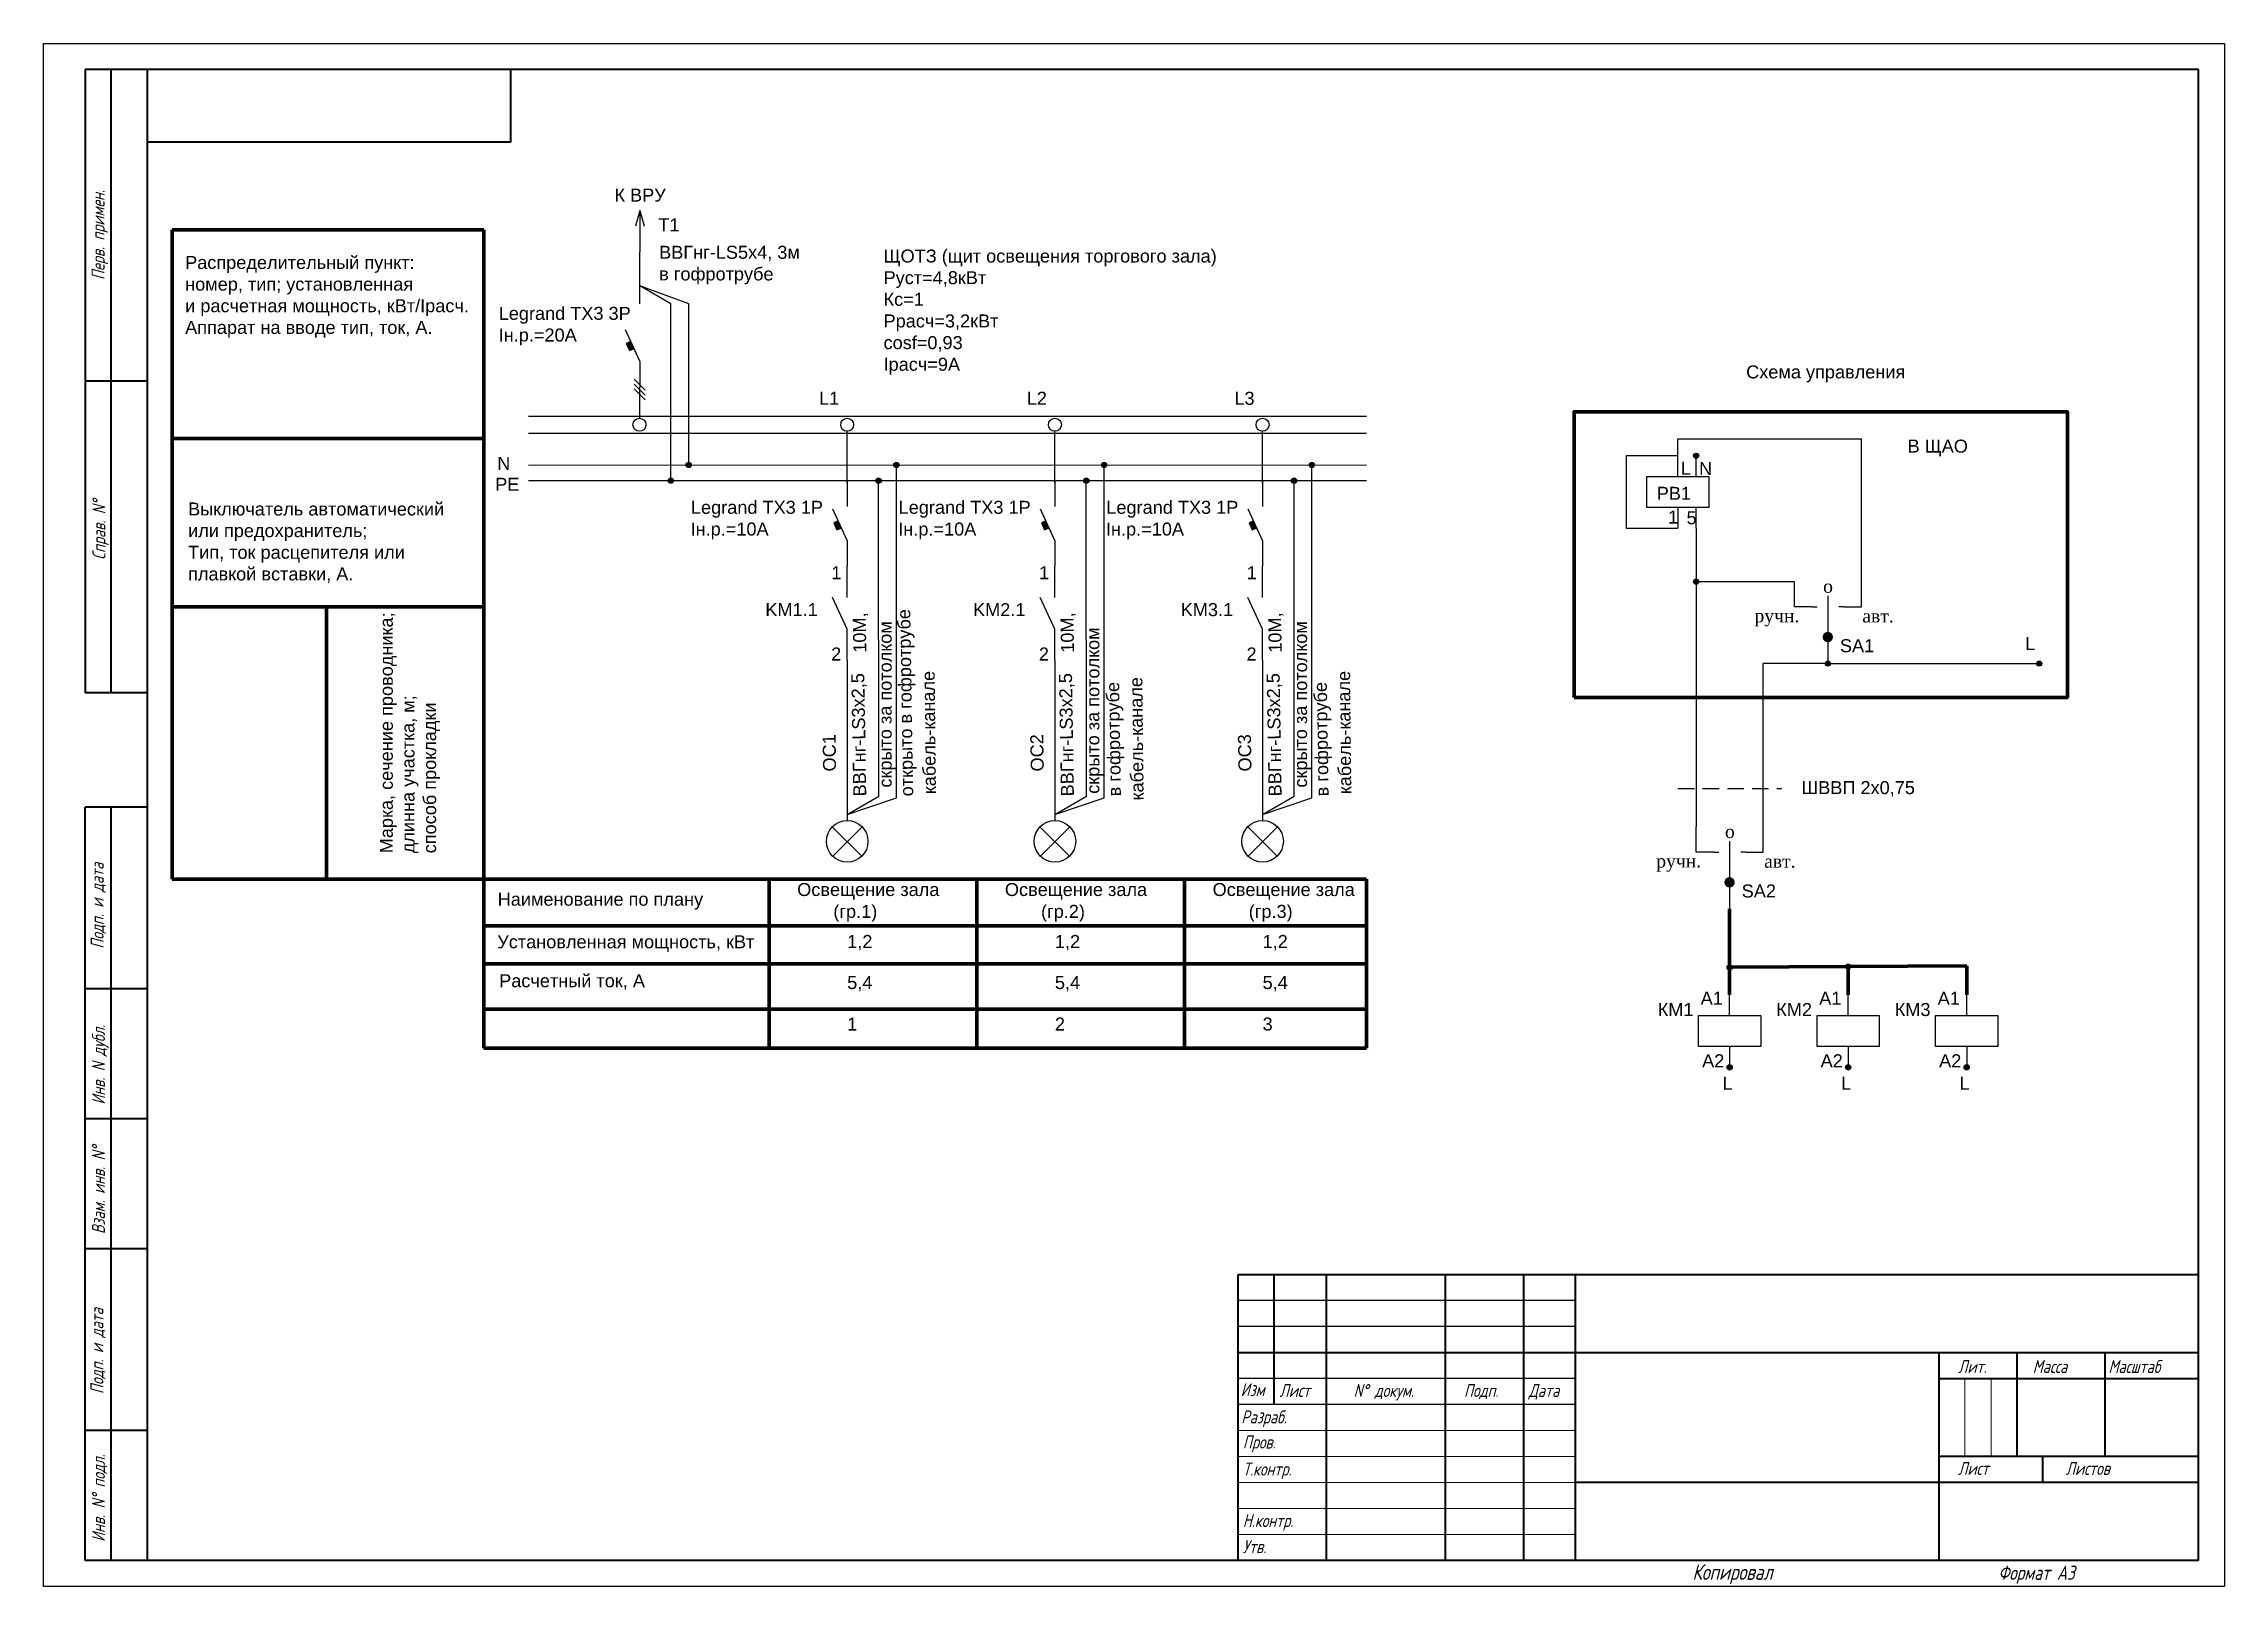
# Model space of a CAD drawing. Header units: millimetres. Extents: x 1535 to 1955, y 1826 to 2123.
import ezdxf
from ezdxf.enums import TextEntityAlignment as Align

# ---------------------------------------------------------------- set-up
doc = ezdxf.new("R2010")
doc.units = ezdxf.units.MM
doc.linetypes.add('невидимая2', pattern=[4.7625, 3.175, -1.5875])
doc.layers.add('KONTUR', color=7, linetype='Continuous')
for name, color, linetype, lineweight in [('Основная', 7, 'Continuous', 40), ('текст', 7, 'Continuous', 30), ('тонкая', 7, 'Continuous', 20)]:
    doc.layers.add(name, color=color, linetype=linetype, lineweight=lineweight)
doc.styles.get("Standard").update_dxf_attribs({"font": 'arial.ttf'})
doc.styles.add('STYLE2', font='times.ttf', dxfattribs={"height": 3})
doc.styles.add('стиль1', font='romans.shx', dxfattribs={"width": 0.75, "oblique": 15, "height": 3.5})

# ---------------------------------------------------------------- blocks, each defined once
blk = doc.blocks.new('*U3')
for p, q in [((-11.38, 1.63), (150, 1.63)), ((-11.38, -1.63), (150, -1.63)), ((-11.38, -7.75), (150, -7.73)), ((-11.38, -10.75), (150, -10.73))]:
    blk.add_line(p, q)
at = {"char_height": 2.5, "attachment_point": 1}
for s, insert in [('N', (-17.4, -6.18)), ('PE', (-17.78, -10.21))]:
    blk.add_mtext_dynamic_manual_height_columns(s, width=0.9388, gutter_width=12.5, heights=[0], dxfattribs=dict(at, insert=insert))
blk = doc.blocks.new('*U4')
h = blk.add_hatch(color=256)
h.dxf.hatch_style = 1
h.paths.add_polyline_path([(9.98, -7.75, 1), (8.98, -7.75, 1)])
h = blk.add_hatch(color=256)
h.dxf.hatch_style = 1
h.paths.add_polyline_path([(6.56, -10.75, 1), (5.56, -10.75, 1)])
h = blk.add_hatch(color=256)
h.dxf.hatch_style = 1
h.paths.add_polyline_path([(-1.74, -18.47), (-2.58, -18.86), (-1.97, -20.2), (-1.12, -19.81)])
for p, q in [((0, -11.25), (0, -1.25)), ((9.49, -71.81), (9.49, -8.25)), ((0, -10.76), (0, -15.76)), ((6.07, -71.5), (6.06, -11.25)), ((0, -22.27), (-2.75, -16.27)), ((0, -22.27), (0, -27.27)), ((0, -33.27), (0, -27.27)), ((0, -39.34), (-2.85, -33.26)), ((0, -45.34), (0, -39.34)), ((0, -45.34), (0.01, -76.19)), ((0.01, -75), (6.07, -71.5)), ((0.01, -75), (9.49, -71.81)), ((-2.86, -77.39), (2.8, -83.05)), ((-2.78, -83.05), (2.88, -77.4))]:
    blk.add_line(p, q)
at = {"linetype": 'Continuous'}
for p, q in [((-1.72, -18.46), (-2.58, -18.86)), ((-2.58, -18.86), (-1.97, -20.2)), ((-1.97, -20.2), (-1.11, -19.81)), ((-1.97, -20.2), (-1.97, -20.2))]:
    blk.add_line(p, q, dxfattribs=at)
for centre, radius in [((0, 0), 1.25), ((9.48, -7.75), 0.5), ((6.06, -10.75), 0.5), ((0.01, -80.19), 4)]:
    blk.add_circle(centre, radius)
at = {"char_height": 2.5, "attachment_point": 1}
for s, insert in [('1', (-3.05, -27.23)), ('2', (-3.08, -42.88))]:
    blk.add_mtext_dynamic_manual_height_columns(s, width=0.9899, gutter_width=12.5, heights=[0], dxfattribs=dict(at, insert=insert))
for tag, p in [('Подкл', (-5.42, 3.85)), ('Автомат_001', (-30.09, -17.14)), ('Автомат_002', (-30.16, -21.32)), ('KM', (-15.76, -36.84)), ('Обозначение_001', (-9.72, -90.67)), ('Обозначение_002', (-9.45, -94.88)), ('ТокРасч', (0.01, -108.63)), ('Колонка', (0.01, -116.61))]:
    blk.add_attdef(tag, p, '', height=2.5)
for tag, p in [('Длина', (1.19, -43.91)), ('Маркер', (-4.63, -66.77)), ('Марка', (1.18, -71.56)), ('Способ', (10.23, -71.56))]:
    blk.add_attdef(tag, text='', height=2.5, rotation=90.9399).set_placement(p, align=Align.TOP_LEFT)
blk.add_attdef('Мощность', text='', height=2.5).set_placement((0.01, -98.22), align=Align.TOP_LEFT)
blk = doc.blocks.new('*U5')
h = blk.add_hatch(color=256)
h.dxf.hatch_style = 1
h.paths.add_polyline_path([(9.98, -7.75, 1), (8.98, -7.75, 1)])
h = blk.add_hatch(color=256)
h.dxf.hatch_style = 1
h.paths.add_polyline_path([(6.56, -10.75, 1), (5.56, -10.75, 1)])
h = blk.add_hatch(color=256)
h.dxf.hatch_style = 1
h.paths.add_polyline_path([(-1.74, -18.47), (-2.58, -18.86), (-1.97, -20.2), (-1.12, -19.81)])
for p, q in [((0, -11.25), (0, -1.25)), ((9.49, -71.81), (9.49, -8.25)), ((0, -10.76), (0, -15.76)), ((6.07, -71.5), (6.06, -11.25)), ((0, -22.27), (-2.75, -16.27)), ((0, -22.27), (0, -27.27)), ((0, -33.27), (0, -27.27)), ((0, -39.34), (-2.85, -33.26)), ((0, -45.34), (0, -39.34)), ((0, -45.34), (0.01, -76.19)), ((0.01, -75), (6.07, -71.5)), ((0.01, -75), (9.49, -71.81)), ((-2.86, -77.39), (2.8, -83.05)), ((-2.78, -83.05), (2.88, -77.4))]:
    blk.add_line(p, q)
at = {"linetype": 'Continuous'}
for p, q in [((-1.72, -18.46), (-2.58, -18.86)), ((-2.58, -18.86), (-1.97, -20.2)), ((-1.97, -20.2), (-1.11, -19.81)), ((-1.97, -20.2), (-1.97, -20.2))]:
    blk.add_line(p, q, dxfattribs=at)
for centre, radius in [((0, 0), 1.25), ((9.48, -7.75), 0.5), ((6.06, -10.75), 0.5), ((0.01, -80.19), 4)]:
    blk.add_circle(centre, radius)
at = {"char_height": 2.5, "attachment_point": 1}
for s, insert in [('1', (-3.05, -27.23)), ('2', (-3.08, -42.88))]:
    blk.add_mtext_dynamic_manual_height_columns(s, width=0.9899, gutter_width=12.5, heights=[0], dxfattribs=dict(at, insert=insert))
for tag, p in [('Подкл', (-5.42, 3.85)), ('Автомат_001', (-30.09, -17.14)), ('Автомат_002', (-30.16, -21.32)), ('KM', (-15.76, -36.84)), ('Обозначение_001', (-9.72, -90.67)), ('Обозначение_002', (-9.45, -94.88)), ('ТокРасч', (0.01, -108.63)), ('Колонка', (0.01, -116.61))]:
    blk.add_attdef(tag, p, '', height=2.5)
for tag, p in [('Длина', (1.19, -43.91)), ('Маркер', (-4.63, -66.77)), ('Марка', (1.18, -71.56)), ('Способ', (10.23, -71.56))]:
    blk.add_attdef(tag, text='', height=2.5, rotation=90.9399).set_placement(p, align=Align.TOP_LEFT)
blk.add_attdef('Мощность', text='', height=2.5).set_placement((0.01, -98.22), align=Align.TOP_LEFT)
blk = doc.blocks.new('*U6')
h = blk.add_hatch(color=256)
h.dxf.hatch_style = 1
h.paths.add_polyline_path([(9.98, -7.75, 1), (8.98, -7.75, 1)])
h = blk.add_hatch(color=256)
h.dxf.hatch_style = 1
h.paths.add_polyline_path([(6.56, -10.75, 1), (5.56, -10.75, 1)])
h = blk.add_hatch(color=256)
h.dxf.hatch_style = 1
h.paths.add_polyline_path([(-1.74, -18.47), (-2.58, -18.86), (-1.97, -20.2), (-1.12, -19.81)])
for p, q in [((0, -11.25), (0, -1.25)), ((9.49, -71.81), (9.49, -8.25)), ((0, -10.76), (0, -15.76)), ((6.07, -71.5), (6.06, -11.25)), ((0, -22.27), (-2.75, -16.27)), ((0, -22.27), (0, -27.27)), ((0, -33.27), (0, -27.27)), ((0, -39.34), (-2.85, -33.26)), ((0, -45.34), (0, -39.34)), ((0, -45.34), (0.01, -76.19)), ((0.01, -75), (6.07, -71.5)), ((0.01, -75), (9.49, -71.81)), ((-2.86, -77.39), (2.8, -83.05)), ((-2.78, -83.05), (2.88, -77.4))]:
    blk.add_line(p, q)
at = {"linetype": 'Continuous'}
for p, q in [((-1.72, -18.46), (-2.58, -18.86)), ((-2.58, -18.86), (-1.97, -20.2)), ((-1.97, -20.2), (-1.11, -19.81)), ((-1.97, -20.2), (-1.97, -20.2))]:
    blk.add_line(p, q, dxfattribs=at)
for centre, radius in [((0, 0), 1.25), ((9.48, -7.75), 0.5), ((6.06, -10.75), 0.5), ((0.01, -80.19), 4)]:
    blk.add_circle(centre, radius)
at = {"char_height": 2.5, "attachment_point": 1}
for s, insert in [('1', (-3.05, -27.23)), ('2', (-3.08, -42.88))]:
    blk.add_mtext_dynamic_manual_height_columns(s, width=0.9899, gutter_width=12.5, heights=[0], dxfattribs=dict(at, insert=insert))
for tag, p in [('Подкл', (-5.42, 3.85)), ('Автомат_001', (-30.09, -17.14)), ('Автомат_002', (-30.16, -21.32)), ('KM', (-15.76, -36.84)), ('Обозначение_001', (-9.72, -90.67)), ('Обозначение_002', (-9.45, -94.88)), ('ТокРасч', (0.01, -108.63)), ('Колонка', (0.01, -116.61))]:
    blk.add_attdef(tag, p, '', height=2.5)
for tag, p in [('Длина', (1.19, -43.91)), ('Маркер', (-4.63, -66.77)), ('Марка', (1.18, -71.56)), ('Способ', (10.23, -71.56))]:
    blk.add_attdef(tag, text='', height=2.5, rotation=90.9399).set_placement(p, align=Align.TOP_LEFT)
blk.add_attdef('Мощность', text='', height=2.5).set_placement((0.01, -98.22), align=Align.TOP_LEFT)
blk = doc.blocks.new('Стрелка')
for q in [(-0.83, 4.98), (0, 0), (0.83, 4.98), (0, 8)]:
    blk.add_line((0, 8), q)
blk = doc.blocks.new('Астр-е реле')
for p, q in [((0, -4), (0, 0)), ((3.51, -4), (3.51, 0)), ((0, -9.96), (0, -13.96)), ((3.51, -13.96), (3.51, -9.96))]:
    blk.add_line(p, q)
blk.add_lwpolyline([(-5.98, -4), (5.98, -4), (5.98, -9.96), (-5.98, -9.96)], close=True)
at = {"char_height": 2.5, "attachment_point": 1}
for s, insert in [('L', (0.56, -1.14)), ('N', (4.07, -1.21)), ('1', (-1.9, -10.55)), ('5', (1.66, -10.69))]:
    blk.add_mtext_dynamic_manual_height_columns(s, width=0.9464, gutter_width=12.5, heights=[0], dxfattribs=dict(at, insert=insert))
blk.add_attdef('РВ', (-4.08, -8.48), '', height=2.5)
blk = doc.blocks.new('А3')
for p, q in [((295, 55), (230, 55)), ((295, 50), (230, 50)), ((295, 40), (230, 40)), ((295, 35), (230, 35)), ((365, 5), (365, 5))]:
    blk.add_line(p, q)
at = {"layer": 'KONTUR'}
for p, q in [((0, 0), (0, 297)), ((0, 297), (420, 297)), ((420, 297), (420, 0)), ((420, 0), (0, 0))]:
    blk.add_line(p, q, dxfattribs=at)
at = {"layer": 'Основная'}
for p, q in [((8, 292), (8, 172)), ((415, 292), (8, 292)), ((13, 172), (13, 292)), ((20, 45), (20, 292)), ((90, 278), (90, 292)), ((415, 5), (415, 292)), ((90, 278), (20, 278)), ((20, 232), (8, 232)), ((20, 172), (8, 172)), ((8, 5), (8, 150)), ((20, 150), (8, 150)), ((13, 5), (13, 150)), ((20, 115), (8, 115)), ((20, 90), (8, 90)), ((20, 65), (8, 65)), ((230, 60), (230, 5)), ((415, 60), (230, 60)), ((237, 35), (237, 60)), ((247, 60), (247, 5)), ((270, 5), (270, 60)), ((285, 60), (285, 5)), ((295, 60), (295, 5)), ((20, 5), (20, 45)), ((230, 45), (415, 45)), ((365, 45), (365, 5)), ((380, 45), (380, 25)), ((397, 45), (397, 25)), ((365, 40), (415, 40)), ((20, 30), (8, 30)), ((415, 25), (365, 25)), ((385, 25), (385, 20)), ((415, 20), (295, 20)), ((415, 5), (8, 5))]:
    blk.add_line(p, q, dxfattribs=at)
at = {"layer": 'тонкая'}
for p, q in [((369.99, 39.79), (369.99, 25)), ((375.07, 39.79), (375.07, 25)), ((230, 30), (295, 30)), ((295, 25), (230, 25)), ((295, 20), (230, 20))]:
    blk.add_line(p, q, dxfattribs=at)
for points in [[(230, 15), (295, 15)], [(230, 10), (295, 10)]]:
    blk.add_lwpolyline(points, dxfattribs=at)
at = {"layer": 'текст', "style": 'стиль1', "oblique": 15, "width": 0.75}
for s, p in [('Перв. примен.', (11.75, 251.51)), ('Справ. N%%d', (11.91, 197.63)), ('Подп. и дата', (11.57, 122.77)), ('Инв. N дубл.', (11.82, 92.75)), ('Взам. инв. N%%d', (11.82, 67.82)), ('Подп. и дата', (11.52, 37.03)), ('Инв. N%%d подл.', (11.82, 8.57))]:
    blk.add_text(s, height=2.5, rotation=90, dxfattribs=at).set_placement(p)
for s, height, p in [('Лит.', 2.5, (368.72, 41.07)), ('Масса', 2.5, (383.09, 41.07)), ('Масштаб', 2.5, (397.68, 41.07)), ('Изм', 2.5, (230.55, 36.61)), ('Лист', 2.5, (238.02, 36.46)), ('N%%d докум. ', 2.5, (252.3, 36.46)), ('Подп.', 2.5, (273.56, 36.46)), ('Дата', 2.5, (286.01, 36.46)), ('Разраб.', 2.5, (230.66, 31.36)), ('Пров.', 2.5, (230.96, 26.53)), ('Т.контр.', 2.5, (230.96, 21.33)), ('Лист', 2.5, (368.72, 21.45)), ('Листов', 2.5, (389.44, 21.45)), ('Н.контр.', 2.5, (230.96, 11.41)), ('Утв.', 2.5, (230.96, 6.39)), ('Копировал', 3, (317.54, 1.25)), ('Формат А3', 2.75, (376.46, 1.25))]:
    blk.add_text(s, height=height, dxfattribs=at).set_placement(p)

msp = doc.modelspace()

# ---------------------------------------------------------------- hatches: boundary and pattern name
h = msp.add_hatch(color=256)
h.dxf.hatch_style = 1
h.paths.add_polyline_path([(1648.31, 2066.05), (1647.47, 2065.66), (1648.08, 2064.31), (1648.93, 2064.7)])
h = msp.add_hatch(color=256)
h.dxf.hatch_style = 1
h.paths.add_polyline_path([(1659.98, 2042.25, 1), (1658.98, 2042.25, 1)])
h = msp.add_hatch(color=256)
h.dxf.hatch_style = 1
h.paths.add_polyline_path([(1854.01, 2044.04, 1), (1853.01, 2044.04, 1)])
h = msp.add_hatch(color=256)
h.dxf.hatch_style = 1
h.paths.add_polyline_path([(1656.56, 2039.25, 1), (1655.56, 2039.25, 1)])
h = msp.add_hatch(color=256)
h.dxf.hatch_style = 1
h.paths.add_polyline_path([(1854.01, 2019.79, 1), (1853.01, 2019.79, 1)])
at = {"ltscale": 0.2}
for points in [[(1877.86, 2009.13, 1), (1879.86, 2009.13, 1)], [(1858.94, 1961.91, 1), (1860.94, 1961.91, 1)]]:
    msp.add_hatch(color=0, dxfattribs=at).paths.add_polyline_path(points)
h = msp.add_hatch(color=256)
h.dxf.hatch_style = 1
h.paths.add_polyline_path([(1879.38, 2004.04, 1), (1878.38, 2004.04, 1)])
h = msp.add_hatch(color=256)
h.dxf.hatch_style = 1
h.paths.add_polyline_path([(1920.09, 2004.04, 1), (1919.09, 2004.04, 1)])
h = msp.add_hatch(color=256)
h.dxf.hatch_style = 1
h.paths.add_polyline_path([(1860.46, 1945.56, 1), (1859.46, 1945.56, 1)])
h = msp.add_hatch(color=256)
h.dxf.hatch_style = 1
h.paths.add_polyline_path([(1883.28, 1945.68, 1), (1882.28, 1945.68, 1)])
h = msp.add_hatch(color=256)
h.dxf.hatch_style = 1
h.paths.add_polyline_path([(1860.46, 1926.3, 1), (1859.46, 1926.3, 1)])
h = msp.add_hatch(color=256)
h.dxf.hatch_style = 1
h.paths.add_polyline_path([(1883.28, 1926.3, 1), (1882.28, 1926.3, 1)])
h = msp.add_hatch(color=256)
h.dxf.hatch_style = 1
h.paths.add_polyline_path([(1906.11, 1926.3, 1), (1905.11, 1926.3, 1)])

# ---------------------------------------------------------------- linework, layer by layer
at = {"lineweight": 100}
for p, q in [((1560, 1962.5), (1560, 2087.5)), ((1560, 2087.5), (1620, 2087.5)), ((1620, 2087.5), (1620, 1962.5)), ((1560, 2047.33), (1620, 2047.33)), ((1559.97, 2014.93), (1619.94, 2014.93)), ((1589.72, 2014.83), (1589.72, 1962.69)), ((1620, 1962.5), (1560, 1962.5)), ((1790, 1962.5), (1620, 1962.5)), ((1620, 1962.5), (1620, 1930)), ((1675, 1962.5), (1675, 1930)), ((1715, 1962.5), (1715, 1930)), ((1755, 1962.5), (1755, 1930)), ((1790, 1962.5), (1790, 1930)), ((1790, 1953.57), (1620, 1953.57)), ((1859.96, 1956.83), (1859.96, 1940.26)), ((1790, 1946.22), (1620, 1946.22)), ((1905.61, 1945.81), (1859.96, 1945.56)), ((1882.78, 1940.26), (1882.78, 1945.68)), ((1905.61, 1940.26), (1905.61, 1945.81)), ((1905.61, 1945.81), (1905.61, 1945.81)), ((1790, 1937.5), (1620, 1937.5)), ((1790, 1930), (1620, 1930))]:
    msp.add_line(p, q, dxfattribs=at)
for p, q in [((1650.05, 2073.27), (1650.05, 2083.27)), ((1656.06, 2073.27), (1650.05, 2076.74)), ((1659.48, 2073.27), (1650.05, 2076.74)), ((1656.06, 2039.25), (1656.06, 2073.27)), ((1659.48, 2042.25), (1659.48, 2073.27)), ((1650.05, 2062.25), (1647.31, 2068.25)), ((1650.05, 2062.25), (1650.05, 2057.25)), ((1648.99, 2058.79), (1651.11, 2056.66)), ((1648.99, 2057.81), (1651.11, 2055.69)), ((1648.99, 2056.92), (1651.11, 2054.8)), ((1650.05, 2051.25), (1650.05, 2057.25)), ((1850, 2044.04), (1850, 2047.31)), ((1850, 2047.31), (1885.33, 2047.31)), ((1885.33, 2019.28), (1885.33, 2047.31)), ((1850, 2044.04), (1840, 2044.04)), ((1840, 2044.04), (1840, 2030.08)), ((1840, 2030.08), (1850, 2030.08)), ((1853.51, 2030.08), (1853.51, 1972.57)), ((1872.43, 2019.79), (1853.44, 2019.79)), ((1853.44, 2019.79), (1853.51, 2019.79)), ((1872.43, 2015.14), (1872.43, 2019.79)), ((1878.88, 2017.04), (1878.88, 2004.04)), ((1885.33, 2014.93), (1885.33, 2019.28)), ((1872.43, 2014.93), (1872.43, 2015.14)), ((1875.81, 2014.93), (1872.43, 2014.93)), ((1875.81, 2014.93), (1876.82, 2014.93)), ((1881.94, 2014.93), (1881.01, 2014.93)), ((1881.94, 2014.93), (1885.33, 2014.93)), ((1878.88, 2004.04), (1866.41, 2004.04)), ((1866.41, 1972.06), (1866.41, 2004.04)), ((1878.88, 2004.04), (1890, 2004.04)), ((1890, 2004.04), (1919.59, 2004.04)), ((1853.51, 1967.92), (1853.51, 1972.57)), ((1859.96, 1969.82), (1859.96, 1956.83)), ((1866.41, 1967.71), (1866.41, 1972.06)), ((1853.51, 1967.71), (1853.51, 1967.92)), ((1856.89, 1967.71), (1853.51, 1967.71)), ((1856.89, 1967.71), (1857.91, 1967.71)), ((1863.03, 1967.71), (1862.09, 1967.71)), ((1863.03, 1967.71), (1866.41, 1967.71)), ((1859.96, 1936.26), (1859.96, 1940.26)), ((1882.78, 1936.26), (1882.78, 1940.26)), ((1905.61, 1936.26), (1905.61, 1940.26)), ((1859.96, 1930.3), (1859.96, 1926.3)), ((1882.78, 1930.3), (1882.78, 1926.3)), ((1905.61, 1930.3), (1905.61, 1926.3))]:
    msp.add_line(p, q)
at = {"linetype": 'Continuous'}
for p, q in [((1648.33, 2066.06), (1647.47, 2065.66)), ((1647.47, 2065.66), (1648.08, 2064.31)), ((1648.08, 2064.31), (1648.95, 2064.71)), ((1648.08, 2064.31), (1648.08, 2064.31))]:
    msp.add_line(p, q, dxfattribs=at)
at = {"linetype": 'невидимая2'}
msp.add_line((1850, 1980), (1870, 1980), dxfattribs=at)
at = {"lineweight": 100}
msp.add_lwpolyline([(1830, 1997.5), (1925, 1997.5), (1925, 2052.5), (1830, 2052.5)], close=True, dxfattribs=at)
for points in [[(1865.94, 1930.3), (1853.98, 1930.3), (1853.98, 1936.26), (1865.94, 1936.26)], [(1888.76, 1930.3), (1876.81, 1930.3), (1876.81, 1936.26), (1888.76, 1936.26)], [(1911.59, 1930.3), (1899.63, 1930.3), (1899.63, 1936.26), (1911.59, 1936.26)]]:
    msp.add_lwpolyline(points, close=True)
for centre, radius in [((1650, 2050), 1.25), ((1659.48, 2042.25), 0.5), ((1853.51, 2044.04), 0.5), ((1656.06, 2039.25), 0.5), ((1853.51, 2019.79), 0.5), ((1878.88, 2004.04), 0.5), ((1919.59, 2004.04), 0.5), ((1859.96, 1945.56), 0.5), ((1882.78, 1945.68), 0.5), ((1859.96, 1926.3), 0.5), ((1882.78, 1926.3), 0.5), ((1905.61, 1926.3), 0.5)]:
    msp.add_circle(centre, radius)

# ---------------------------------------------------------------- block references
for name, p in [('А3', (1535.24, 1826.38)), ('Стрелка', (1650.05, 2083.27)), ('*U3', (1640, 2050))]:
    msp.add_blockref(name, p)
ref = msp.add_blockref('*U4', (1690, 2050))
ref.add_attrib('Подкл', 'L1', (1684.58, 2053.85), dxfattribs={"height": 2.5})
ref.add_attrib('Автомат_001', 'Legrand TX3 1P', (1659.91, 2032.86), dxfattribs={"height": 2.5})
ref.add_attrib('Маркер', 'ОС1', dxfattribs={"height": 2.5, "rotation": 90.9399}).set_placement((1685.37, 1983.23), align=Align.TOP_LEFT)
ref.add_attrib('Марка', 'ВВГнг-LS3x2,5', dxfattribs={"height": 2.5, "rotation": 90.9399}).set_placement((1691.18, 1978.44), align=Align.TOP_LEFT)
ref.add_attrib('Длина', '10М,', dxfattribs={"height": 2.5, "rotation": 90.9399}).set_placement((1691.19, 2006.09), align=Align.TOP_LEFT)
ref.add_attrib('Способ', 'открыто в гофротрубе', dxfattribs={"height": 2.5, "rotation": 90.9399}).set_placement((1700.23, 1978.44), align=Align.TOP_LEFT)
ref.add_attrib('Обозначение_001', 'Освещение зала', (1680.38, 1959.28), dxfattribs={"height": 2.5})
ref.add_attrib('Мощность', '1,2', dxfattribs={"height": 2.5}).set_placement((1690.01, 1951.78), align=Align.TOP_LEFT)
ref.add_attrib('ТокРасч', '5,4', (1690.01, 1941.37), dxfattribs={"height": 2.5})
ref.add_attrib('Колонка', '1', (1690.01, 1933.39), dxfattribs={"height": 2.5})
ref.add_attrib('KM', 'KM1.1', (1674.24, 2013.16), dxfattribs={"height": 2.5})
ref.add_attrib('Автомат_002', 'Iн.р.=10А', (1659.84, 2028.68), dxfattribs={"height": 2.5})
ref.add_attrib('Обозначение_002', '       (гр.1)', (1680.55, 1955.07), dxfattribs={"height": 2.5})
ref = msp.add_blockref('*U5', (1730, 2050))
ref.add_attrib('Подкл', 'L2', (1724.58, 2053.85), dxfattribs={"height": 2.5})
ref.add_attrib('Автомат_001', 'Legrand TX3 1P', (1699.91, 2032.86), dxfattribs={"height": 2.5})
ref.add_attrib('Маркер', 'ОС2', dxfattribs={"height": 2.5, "rotation": 90.9399}).set_placement((1725.37, 1983.23), align=Align.TOP_LEFT)
ref.add_attrib('Марка', 'ВВГнг-LS3x2,5', dxfattribs={"height": 2.5, "rotation": 90.9399}).set_placement((1731.18, 1978.44), align=Align.TOP_LEFT)
ref.add_attrib('Длина', '10М,', dxfattribs={"height": 2.5, "rotation": 90.9399}).set_placement((1731.19, 2006.09), align=Align.TOP_LEFT)
ref.add_attrib('Способ', 'в гофротрубе', dxfattribs={"height": 2.5, "rotation": 90.9399}).set_placement((1740.23, 1978.44), align=Align.TOP_LEFT)
ref.add_attrib('Обозначение_001', 'Освещение зала', (1720.38, 1959.28), dxfattribs={"height": 2.5})
ref.add_attrib('Мощность', '1,2', dxfattribs={"height": 2.5}).set_placement((1730.01, 1951.78), align=Align.TOP_LEFT)
ref.add_attrib('ТокРасч', '5,4', (1730.01, 1941.37), dxfattribs={"height": 2.5})
ref.add_attrib('Колонка', '2', (1730.01, 1933.39), dxfattribs={"height": 2.5})
ref.add_attrib('KM', 'KM2.1', (1714.24, 2013.16), dxfattribs={"height": 2.5})
ref.add_attrib('Автомат_002', 'Iн.р.=10А', (1699.84, 2028.68), dxfattribs={"height": 2.5})
ref.add_attrib('Обозначение_002', '       (гр.2)', (1720.55, 1955.07), dxfattribs={"height": 2.5})
ref = msp.add_blockref('*U6', (1770, 2050))
ref.add_attrib('Подкл', 'L3', (1764.58, 2053.85), dxfattribs={"height": 2.5})
ref.add_attrib('Автомат_001', 'Legrand TX3 1P', (1739.91, 2032.86), dxfattribs={"height": 2.5})
ref.add_attrib('Маркер', 'ОС3', dxfattribs={"height": 2.5, "rotation": 90.9399}).set_placement((1765.37, 1983.23), align=Align.TOP_LEFT)
ref.add_attrib('Марка', 'ВВГнг-LS3x2,5', dxfattribs={"height": 2.5, "rotation": 90.9399}).set_placement((1771.18, 1978.44), align=Align.TOP_LEFT)
ref.add_attrib('Длина', '10М,', dxfattribs={"height": 2.5, "rotation": 90.9399}).set_placement((1771.19, 2006.09), align=Align.TOP_LEFT)
ref.add_attrib('Способ', 'в гофротрубе', dxfattribs={"height": 2.5, "rotation": 90.9399}).set_placement((1780.23, 1978.44), align=Align.TOP_LEFT)
ref.add_attrib('Обозначение_001', 'Освещение зала', (1760.38, 1959.28), dxfattribs={"height": 2.5})
ref.add_attrib('Мощность', '1,2', dxfattribs={"height": 2.5}).set_placement((1770.01, 1951.78), align=Align.TOP_LEFT)
ref.add_attrib('ТокРасч', '5,4', (1770.01, 1941.37), dxfattribs={"height": 2.5})
ref.add_attrib('Колонка', '3', (1770.01, 1933.39), dxfattribs={"height": 2.5})
ref.add_attrib('KM', 'KM3.1', (1754.24, 2013.16), dxfattribs={"height": 2.5})
ref.add_attrib('Автомат_002', 'Iн.р.=10А', (1739.84, 2028.68), dxfattribs={"height": 2.5})
ref.add_attrib('Обозначение_002', '       (гр.3)', (1760.55, 1955.07), dxfattribs={"height": 2.5})
msp.add_blockref('Астр-е реле', (1850, 2044.04)).add_auto_attribs({'РВ': 'РВ1'})

# ---------------------------------------------------------------- texts
at = {"style": 'STYLE2'}
for s, p in [('о', (1877.97, 2017.65)), ('ручн.', (1864.75, 2011.99)), ('авт.', (1885.51, 2011.94)), ('о', (1859.06, 1970.44)), ('ручн.', (1845.83, 1964.78)), ('авт.', (1866.6, 1964.73))]:
    msp.add_text(s, height=2.5, dxfattribs=at).set_placement(p)
at = {"char_height": 2.5, "attachment_point": 1}
for s, width, insert in [('К ВРУ', 15.8143, (1645.18, 2095.47)), ('Т1', 5.5766, (1653.63, 2089.74)), ('ВВГнг-LS5x4, 3м\\Pв гофротрубе', 33.8081, (1653.79, 2084.46)), ('Legrand TX3 3P\\PIн.р.=20А', 27.1918, (1622.89, 2072.7)), ('SA1', 3.6653, (1881.2, 2008.72)), ('L', 3.6653, (1916.89, 2009.14)), ('SA2', 3.6653, (1862.28, 1961.5)), ('А1', 3.6653, (1854.38, 1940.86)), ('А1', 3.6653, (1877.21, 1940.86)), ('А1', 3.6653, (1900.03, 1940.86)), ('А2', 3.6653, (1854.66, 1928.81)), ('А2', 3.6653, (1877.48, 1928.81)), ('А2', 3.6653, (1900.31, 1928.81)), ('L', 3.6653, (1858.59, 1924.51)), ('L', 3.6653, (1881.41, 1924.51)), ('L', 3.6653, (1904.24, 1924.51))]:
    msp.add_mtext_dynamic_manual_height_columns(s, width=width, gutter_width=12.5, heights=[0], dxfattribs=dict(at, insert=insert))
at = {"lineweight": 100, "char_height": 2.5, "attachment_point": 1}
for s, width, insert in [('ЩОТЗ (щит освещения торгового зала)\\PPуст=4,8кВт\\PКс=1\\PРрасч=3,2кВт\\Pcosf=0,93\\PIрасч=9A', 68.0665, (1697.01, 2083.74)), ('Распределительный пункт:\\Pномер, тип; установленная\\Pи расчетная мощность, кВт/Iрасч. Аппарат на вводе тип, ток, А.', 55.2331, (1562.5, 2082.5)), ('Схема управления', 36.809, (1863.14, 2061.43)), ('В ЩАО', 22.5313, (1894.23, 2047.14)), ('Выключатель автоматический\\Pили предохранитель;\\PТип, ток расцепителя или\\Pплавкой вставки, А.', 49.8574, (1563.07, 2035.04)), ('ШВВП 2х0,75', 23.3727, (1873.82, 1981.4)), ('Наименование по плану', 47.5, (1622.69, 1959.92)), ('Установленная мощность, кВт', 50, (1622.61, 1951.72)), ('Расчетный ток, А', 50, (1622.98, 1944.22)), ('КМ1', 5.3894, (1846.11, 1938.68)), ('КМ2', 5.3894, (1868.94, 1938.68)), ('КМ3', 5.3894, (1891.76, 1938.68))]:
    msp.add_mtext_dynamic_manual_height_columns(s, width=width, gutter_width=12.5, heights=[0], dxfattribs=dict(at, insert=insert))
at = {"lineweight": 100, "insert": (1600, 1967.5), "char_height": 2.5, "attachment_point": 1, "rotation": 90}
msp.add_mtext_dynamic_manual_height_columns('Марка, сечение проводника;\\Pдлинна участка, м; \\Pспособ прокладки', width=46.8328, gutter_width=12.5, heights=[0], dxfattribs=at)
at = {"char_height": 2.5, "attachment_point": 1}
for s, width, insert, rotation in [('скрыто за потолком', 32.8768, (1696.07, 1980.15), 90), ('скрыто за потолком', 32.8768, (1776.07, 1980.15), 90), ('скрыто за потолком', 32.8768, (1736.07, 1978.96), 90), ('кабель-канале', 2.5, (1704.6, 1978.86), 90.6151), ('кабель-канале', 2.5, (1744.6, 1977.67), 90.6151), ('кабель-канале', 2.5, (1784.6, 1978.86), 90.6151)]:
    msp.add_mtext_dynamic_manual_height_columns(s, width=width, gutter_width=12.5, heights=[0], dxfattribs=dict(at, insert=insert, rotation=rotation))

doc.saveas('drawing.dxf')
